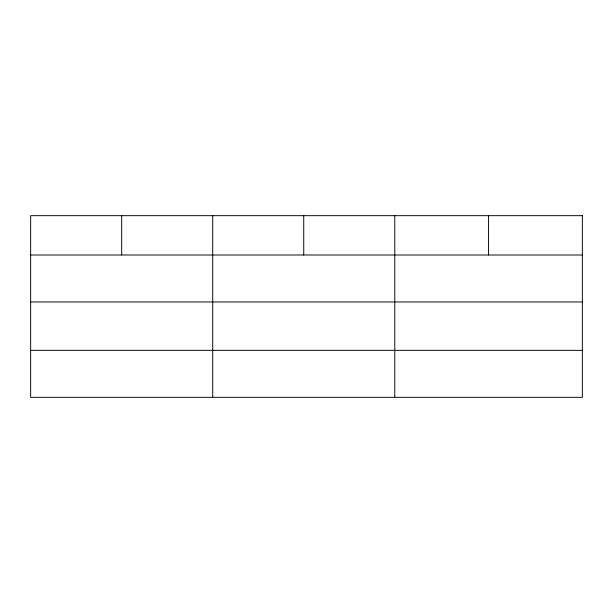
<?xml version="1.0" encoding="UTF-8"?>
<svg xmlns="http://www.w3.org/2000/svg" width="613" height="613" viewBox="0 0 613 613"><rect width="100%" height="100%" fill="white"/><g stroke="black" fill="none" stroke-linecap="round" stroke-linejoin="round"><path stroke-width="0.92" d="M30.65 255L582.35 255M30.65 301.971L582.35 301.971M30.65 350.36L582.35 350.36M488.561 215.669L488.561 255M394.772 215.669L394.772 397.331M303.741 215.669L303.741 255M212.711 215.669L212.711 397.331M121.681 215.669L121.681 255M582.35 215.669L30.65 215.669L30.65 397.331L582.35 397.331L582.35 215.669"/></g></svg>
